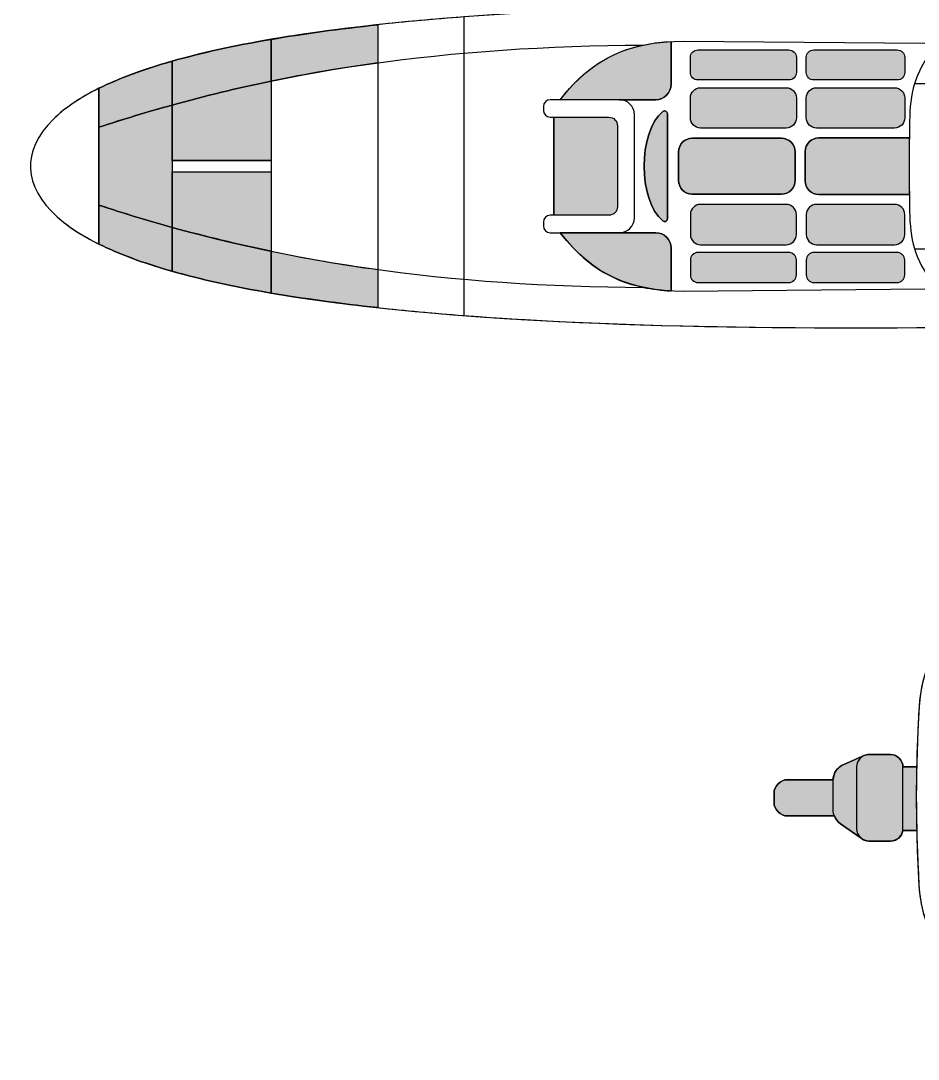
# Model space of a CAD drawing. Extents: x 34 to 386, y 42 to 323.
# Drawn here: x 34.4 to 71.75, y 111.02 to 154.22 of the extents above; entities that cross this region are included whole.
import ezdxf

# ---------------------------------------------------------------- set-up
doc = ezdxf.new("R2010")
doc.units = 0
doc.header["$MEASUREMENT"] = 0
doc.layers.add('4-VIEW', color=7, linetype='CONTINUOUS')
doc.layers.add('SOLIDS', color=7, linetype='CONTINUOUS')

msp = doc.modelspace()

# ---------------------------------------------------------------- hatches: boundary and pattern name
at = {"layer": 'SOLIDS'}
h = msp.add_hatch(color=7, dxfattribs=at)
edge = h.paths.add_edge_path()
edge.add_spline(control_points=[(49.263, 154.057), (47.646, 153.882), (46.164, 153.679), (44.817, 153.448), (44.817, 153.448), (44.817, 151.709), (44.817, 151.709), (46.293, 152.014), (47.772, 152.267), (49.263, 152.473), (49.263, 152.473), (49.263, 154.057), (49.263, 154.057)], knot_values=[0, 0, 0, 0, 1, 1, 1, 2, 2, 2, 3, 3, 3, 4, 4, 4, 4], degree=3, periodic=1)
h = msp.add_hatch(color=7, dxfattribs=at)
edge = h.paths.add_edge_path()
edge.add_spline(control_points=[(44.817, 153.448), (43.265, 153.183), (41.893, 152.881), (40.7, 152.542), (40.7, 152.542), (40.7, 150.715), (40.7, 150.715), (42.074, 151.095), (43.444, 151.425), (44.817, 151.709), (44.817, 151.709), (44.817, 153.448), (44.817, 153.448)], knot_values=[0, 0, 0, 0, 1, 1, 1, 2, 2, 2, 3, 3, 3, 4, 4, 4, 4], degree=3, periodic=1)
h = msp.add_hatch(color=7, dxfattribs=at)
edge = h.paths.add_edge_path()
edge.add_spline(control_points=[(60.317, 153.213), (58.95, 152.927), (57.852, 152.241), (56.854, 150.938), (56.854, 150.938), (59.321, 150.938), (59.321, 150.938), (59.321, 150.938), (60.826, 150.938), (60.826, 150.938), (61.179, 150.938), (61.466, 151.225), (61.466, 151.578), (61.466, 151.578), (61.467, 153.361), (61.467, 153.361), (61.063, 153.337), (60.682, 153.289), (60.32, 153.213), (60.319, 153.213), (60.318, 153.213), (60.317, 153.213)], knot_values=[0, 0, 0, 0, 1, 1, 1, 2, 2, 2, 3, 3, 3, 4, 4, 4, 5, 5, 5, 6, 6, 6, 7, 7, 7, 7], degree=3, periodic=1)
h = msp.add_hatch(color=7, dxfattribs=at)
edge = h.paths.add_edge_path()
edge.add_spline(control_points=[(66.362, 153.012), (66.362, 153.012), (62.586, 153.012), (62.586, 153.012), (62.411, 153.012), (62.268, 152.869), (62.268, 152.694), (62.268, 152.694), (62.268, 152.077), (62.268, 152.077), (62.268, 151.902), (62.411, 151.759), (62.586, 151.759), (62.586, 151.759), (66.362, 151.759), (66.362, 151.759), (66.537, 151.759), (66.68, 151.902), (66.68, 152.077), (66.68, 152.077), (66.68, 152.694), (66.68, 152.694), (66.68, 152.869), (66.537, 153.012), (66.362, 153.012)], knot_values=[0, 0, 0, 0, 1, 1, 1, 2, 2, 2, 3, 3, 3, 4, 4, 4, 5, 5, 5, 6, 6, 6, 7, 7, 7, 8, 8, 8, 8], degree=3, periodic=1)
h = msp.add_hatch(color=7, dxfattribs=at)
edge = h.paths.add_edge_path()
edge.add_spline(control_points=[(70.874, 153.012), (70.874, 153.012), (67.411, 153.012), (67.411, 153.012), (67.236, 153.012), (67.094, 152.869), (67.094, 152.694), (67.094, 152.694), (67.094, 152.077), (67.094, 152.077), (67.094, 151.902), (67.236, 151.759), (67.411, 151.759), (67.411, 151.759), (70.874, 151.759), (70.874, 151.759), (71.049, 151.759), (71.192, 151.902), (71.192, 152.077), (71.192, 152.077), (71.192, 152.694), (71.192, 152.694), (71.192, 152.869), (71.049, 153.012), (70.874, 153.012)], knot_values=[0, 0, 0, 0, 1, 1, 1, 2, 2, 2, 3, 3, 3, 4, 4, 4, 5, 5, 5, 6, 6, 6, 7, 7, 7, 8, 8, 8, 8], degree=3, periodic=1)
h = msp.add_hatch(color=7, dxfattribs=at)
edge = h.paths.add_edge_path()
edge.add_spline(control_points=[(40.7, 152.542), (39.504, 152.202), (38.488, 151.826), (37.654, 151.413), (37.654, 151.413), (37.654, 149.792), (37.654, 149.792), (38.673, 150.128), (39.687, 150.435), (40.7, 150.715), (40.7, 150.715), (40.7, 152.542), (40.7, 152.542)], knot_values=[0, 0, 0, 0, 1, 1, 1, 2, 2, 2, 3, 3, 3, 4, 4, 4, 4], degree=3, periodic=1)
h = msp.add_hatch(color=7, dxfattribs=at)
edge = h.paths.add_edge_path()
edge.add_spline(control_points=[(44.817, 151.709), (43.444, 151.425), (42.074, 151.095), (40.7, 150.715), (40.7, 150.715), (40.7, 148.406), (40.7, 148.406), (40.7, 148.406), (44.817, 148.406), (44.817, 148.406), (44.817, 148.406), (44.817, 151.709), (44.817, 151.709)], knot_values=[0, 0, 0, 0, 1, 1, 1, 2, 2, 2, 3, 3, 3, 4, 4, 4, 4], degree=3, periodic=1)
h = msp.add_hatch(color=7, dxfattribs=at)
edge = h.paths.add_edge_path()
edge.add_spline(control_points=[(66.253, 151.439), (66.253, 151.439), (62.694, 151.439), (62.694, 151.439), (62.46, 151.439), (62.268, 151.248), (62.268, 151.013), (62.268, 151.013), (62.268, 150.186), (62.268, 150.186), (62.268, 149.951), (62.46, 149.76), (62.694, 149.76), (62.694, 149.76), (66.253, 149.76), (66.253, 149.76), (66.488, 149.76), (66.68, 149.951), (66.68, 150.186), (66.68, 150.186), (66.68, 151.013), (66.68, 151.013), (66.68, 151.248), (66.488, 151.439), (66.253, 151.439)], knot_values=[0, 0, 0, 0, 1, 1, 1, 2, 2, 2, 3, 3, 3, 4, 4, 4, 5, 5, 5, 6, 6, 6, 7, 7, 7, 8, 8, 8, 8], degree=3, periodic=1)
h = msp.add_hatch(color=7, dxfattribs=at)
edge = h.paths.add_edge_path()
edge.add_spline(control_points=[(70.766, 151.439), (70.766, 151.439), (67.52, 151.439), (67.52, 151.439), (67.285, 151.439), (67.094, 151.248), (67.094, 151.013), (67.094, 151.013), (67.094, 150.186), (67.094, 150.186), (67.094, 149.951), (67.285, 149.76), (67.52, 149.76), (67.52, 149.76), (70.766, 149.76), (70.766, 149.76), (71, 149.76), (71.192, 149.951), (71.192, 150.186), (71.192, 150.186), (71.192, 151.013), (71.192, 151.013), (71.192, 151.248), (71, 151.439), (70.766, 151.439)], knot_values=[0, 0, 0, 0, 1, 1, 1, 2, 2, 2, 3, 3, 3, 4, 4, 4, 5, 5, 5, 6, 6, 6, 7, 7, 7, 8, 8, 8, 8], degree=3, periodic=1)
h = msp.add_hatch(color=7, dxfattribs=at)
edge = h.paths.add_edge_path()
edge.add_spline(control_points=[(40.7, 150.715), (39.687, 150.435), (38.673, 150.128), (37.654, 149.792), (37.654, 149.792), (37.654, 146.551), (37.654, 146.551), (38.673, 146.215), (39.687, 145.908), (40.7, 145.628), (40.7, 145.628), (40.7, 147.937), (40.7, 147.937), (40.7, 147.937), (40.7, 148.406), (40.7, 148.406), (40.7, 148.406), (40.7, 150.715), (40.7, 150.715)], knot_values=[0, 0, 0, 0, 1, 1, 1, 2, 2, 2, 3, 3, 3, 4, 4, 4, 5, 5, 5, 6, 6, 6, 6], degree=3, periodic=1)
h = msp.add_hatch(color=7, dxfattribs=at)
edge = h.paths.add_edge_path()
edge.add_spline(control_points=[(61.12, 150.45), (60.085, 149.576), (60.085, 146.768), (61.12, 145.893), (61.198, 145.827), (61.316, 145.882), (61.316, 145.983), (61.316, 145.983), (61.316, 150.36), (61.316, 150.36), (61.316, 150.461), (61.198, 150.516), (61.12, 150.45)], knot_values=[0, 0, 0, 0, 1, 1, 1, 2, 2, 2, 3, 3, 3, 4, 4, 4, 4], degree=3, periodic=1)
h = msp.add_hatch(color=7, dxfattribs=at)
edge = h.paths.add_edge_path()
edge.add_spline(control_points=[(58.879, 150.211), (58.879, 150.211), (56.591, 150.211), (56.591, 150.211), (56.591, 150.211), (56.591, 146.132), (56.591, 146.132), (56.591, 146.132), (58.879, 146.132), (58.879, 146.132), (59.075, 146.132), (59.235, 146.292), (59.235, 146.488), (59.235, 146.488), (59.235, 149.856), (59.235, 149.856), (59.235, 150.051), (59.075, 150.211), (58.879, 150.211)], knot_values=[0, 0, 0, 0, 1, 1, 1, 2, 2, 2, 3, 3, 3, 4, 4, 4, 5, 5, 5, 6, 6, 6, 6], degree=3, periodic=1)
h = msp.add_hatch(color=7, dxfattribs=at)
edge = h.paths.add_edge_path()
edge.add_spline(control_points=[(66.061, 149.334), (66.061, 149.334), (62.348, 149.334), (62.348, 149.334), (62.035, 149.334), (61.779, 149.078), (61.779, 148.765), (61.779, 148.765), (61.779, 147.578), (61.779, 147.578), (61.779, 147.265), (62.035, 147.01), (62.348, 147.01), (62.348, 147.01), (66.061, 147.01), (66.061, 147.01), (66.374, 147.01), (66.63, 147.265), (66.63, 147.578), (66.63, 147.578), (66.63, 148.765), (66.63, 148.765), (66.63, 149.078), (66.374, 149.334), (66.061, 149.334)], knot_values=[0, 0, 0, 0, 1, 1, 1, 2, 2, 2, 3, 3, 3, 4, 4, 4, 5, 5, 5, 6, 6, 6, 7, 7, 7, 8, 8, 8, 8], degree=3, periodic=1)
h = msp.add_hatch(color=7, dxfattribs=at)
edge = h.paths.add_edge_path()
edge.add_spline(control_points=[(71.382, 149.346), (71.382, 149.346), (67.612, 149.346), (67.612, 149.346), (67.299, 149.346), (67.043, 149.091), (67.043, 148.777), (67.043, 148.777), (67.043, 147.566), (67.043, 147.566), (67.043, 147.252), (67.299, 146.997), (67.612, 146.997), (67.612, 146.997), (71.383, 146.997), (71.383, 146.997), (71.377, 147.777), (71.377, 148.566), (71.382, 149.346)], knot_values=[0, 0, 0, 0, 1, 1, 1, 2, 2, 2, 3, 3, 3, 4, 4, 4, 5, 5, 5, 6, 6, 6, 6], degree=3, periodic=1)
h = msp.add_hatch(color=7, dxfattribs=at)
edge = h.paths.add_edge_path()
edge.add_spline(control_points=[(44.817, 147.937), (44.817, 147.937), (40.7, 147.937), (40.7, 147.937), (40.7, 147.937), (40.7, 145.628), (40.7, 145.628), (42.074, 145.248), (43.444, 144.919), (44.817, 144.634), (44.817, 144.634), (44.817, 147.937), (44.817, 147.937)], knot_values=[0, 0, 0, 0, 1, 1, 1, 2, 2, 2, 3, 3, 3, 4, 4, 4, 4], degree=3, periodic=1)
h = msp.add_hatch(color=7, dxfattribs=at)
edge = h.paths.add_edge_path()
edge.add_spline(control_points=[(40.7, 145.628), (39.687, 145.908), (38.673, 146.215), (37.654, 146.551), (37.654, 146.551), (37.654, 144.931), (37.654, 144.931), (38.488, 144.518), (39.504, 144.141), (40.7, 143.801), (40.7, 143.801), (40.7, 145.628), (40.7, 145.628)], knot_values=[0, 0, 0, 0, 1, 1, 1, 2, 2, 2, 3, 3, 3, 4, 4, 4, 4], degree=3, periodic=1)
h = msp.add_hatch(color=7, dxfattribs=at)
edge = h.paths.add_edge_path()
edge.add_spline(control_points=[(66.253, 144.904), (66.253, 144.904), (62.694, 144.904), (62.694, 144.904), (62.46, 144.904), (62.268, 145.095), (62.268, 145.33), (62.268, 145.33), (62.268, 146.157), (62.268, 146.157), (62.268, 146.392), (62.46, 146.583), (62.694, 146.583), (62.694, 146.583), (66.253, 146.583), (66.253, 146.583), (66.488, 146.583), (66.68, 146.392), (66.68, 146.157), (66.68, 146.157), (66.68, 145.33), (66.68, 145.33), (66.68, 145.095), (66.488, 144.904), (66.253, 144.904)], knot_values=[0, 0, 0, 0, 1, 1, 1, 2, 2, 2, 3, 3, 3, 4, 4, 4, 5, 5, 5, 6, 6, 6, 7, 7, 7, 8, 8, 8, 8], degree=3, periodic=1)
h = msp.add_hatch(color=7, dxfattribs=at)
edge = h.paths.add_edge_path()
edge.add_spline(control_points=[(70.766, 144.904), (70.766, 144.904), (67.52, 144.904), (67.52, 144.904), (67.285, 144.904), (67.094, 145.095), (67.094, 145.33), (67.094, 145.33), (67.094, 146.157), (67.094, 146.157), (67.094, 146.392), (67.285, 146.583), (67.52, 146.583), (67.52, 146.583), (70.766, 146.583), (70.766, 146.583), (71, 146.583), (71.192, 146.392), (71.192, 146.157), (71.192, 146.157), (71.192, 145.33), (71.192, 145.33), (71.192, 145.095), (71, 144.904), (70.766, 144.904)], knot_values=[0, 0, 0, 0, 1, 1, 1, 2, 2, 2, 3, 3, 3, 4, 4, 4, 5, 5, 5, 6, 6, 6, 7, 7, 7, 8, 8, 8, 8], degree=3, periodic=1)
h = msp.add_hatch(color=7, dxfattribs=at)
edge = h.paths.add_edge_path()
edge.add_spline(control_points=[(44.817, 144.634), (43.444, 144.919), (42.074, 145.248), (40.7, 145.628), (40.7, 145.628), (40.7, 143.801), (40.7, 143.801), (41.893, 143.462), (43.265, 143.16), (44.817, 142.895), (44.817, 142.895), (44.817, 144.634), (44.817, 144.634)], knot_values=[0, 0, 0, 0, 1, 1, 1, 2, 2, 2, 3, 3, 3, 4, 4, 4, 4], degree=3, periodic=1)
h = msp.add_hatch(color=7, dxfattribs=at)
edge = h.paths.add_edge_path()
edge.add_spline(control_points=[(60.317, 143.13), (58.95, 143.416), (57.852, 144.102), (56.854, 145.405), (56.854, 145.405), (59.321, 145.405), (59.321, 145.405), (59.321, 145.405), (60.826, 145.405), (60.826, 145.405), (61.179, 145.405), (61.466, 145.118), (61.466, 144.765), (61.466, 144.765), (61.467, 142.982), (61.467, 142.982), (61.063, 143.006), (60.682, 143.054), (60.32, 143.13), (60.319, 143.13), (60.318, 143.13), (60.317, 143.13)], knot_values=[0, 0, 0, 0, 1, 1, 1, 2, 2, 2, 3, 3, 3, 4, 4, 4, 5, 5, 5, 6, 6, 6, 7, 7, 7, 7], degree=3, periodic=1)
h = msp.add_hatch(color=7, dxfattribs=at)
edge = h.paths.add_edge_path()
edge.add_spline(control_points=[(49.263, 143.871), (47.772, 144.076), (46.293, 144.329), (44.817, 144.634), (44.817, 144.634), (44.817, 142.895), (44.817, 142.895), (46.164, 142.664), (47.646, 142.461), (49.263, 142.286), (49.263, 142.286), (49.263, 143.871), (49.263, 143.871)], knot_values=[0, 0, 0, 0, 1, 1, 1, 2, 2, 2, 3, 3, 3, 4, 4, 4, 4], degree=3, periodic=1)
h = msp.add_hatch(color=7, dxfattribs=at)
edge = h.paths.add_edge_path()
edge.add_spline(control_points=[(66.362, 143.331), (66.362, 143.331), (62.586, 143.331), (62.586, 143.331), (62.411, 143.331), (62.268, 143.474), (62.268, 143.649), (62.268, 143.649), (62.268, 144.266), (62.268, 144.266), (62.268, 144.441), (62.411, 144.584), (62.586, 144.584), (62.586, 144.584), (66.362, 144.584), (66.362, 144.584), (66.537, 144.584), (66.68, 144.441), (66.68, 144.266), (66.68, 144.266), (66.68, 143.649), (66.68, 143.649), (66.68, 143.474), (66.537, 143.331), (66.362, 143.331)], knot_values=[0, 0, 0, 0, 1, 1, 1, 2, 2, 2, 3, 3, 3, 4, 4, 4, 5, 5, 5, 6, 6, 6, 7, 7, 7, 8, 8, 8, 8], degree=3, periodic=1)
h = msp.add_hatch(color=7, dxfattribs=at)
edge = h.paths.add_edge_path()
edge.add_spline(control_points=[(70.874, 143.331), (70.874, 143.331), (67.411, 143.331), (67.411, 143.331), (67.236, 143.331), (67.094, 143.474), (67.094, 143.649), (67.094, 143.649), (67.094, 144.266), (67.094, 144.266), (67.094, 144.441), (67.236, 144.584), (67.411, 144.584), (67.411, 144.584), (70.874, 144.584), (70.874, 144.584), (71.049, 144.584), (71.192, 144.441), (71.192, 144.266), (71.192, 144.266), (71.192, 143.649), (71.192, 143.649), (71.192, 143.474), (71.049, 143.331), (70.874, 143.331)], knot_values=[0, 0, 0, 0, 1, 1, 1, 2, 2, 2, 3, 3, 3, 4, 4, 4, 5, 5, 5, 6, 6, 6, 7, 7, 7, 8, 8, 8, 8], degree=3, periodic=1)
h = msp.add_hatch(color=7, dxfattribs=at)
edge = h.paths.add_edge_path()
edge.add_spline(control_points=[(68.21, 122.648), (68.21, 122.648), (66.321, 122.648), (66.321, 122.648), (66.008, 122.648), (65.752, 122.393), (65.752, 122.08), (65.752, 122.08), (65.752, 121.706), (65.752, 121.706), (65.752, 121.392), (66.008, 121.137), (66.321, 121.137), (66.321, 121.137), (68.261, 121.137), (68.261, 121.137), (68.312, 121.01), (68.399, 120.9), (68.519, 120.815), (68.519, 120.815), (69.372, 120.214), (69.372, 120.214), (69.372, 120.214), (69.375, 120.21), (69.375, 120.21), (69.464, 120.138), (69.577, 120.094), (69.7, 120.094), (69.7, 120.094), (70.603, 120.094), (70.603, 120.094), (70.86, 120.094), (71.074, 120.285), (71.111, 120.532), (71.111, 120.532), (71.689, 120.532), (71.689, 120.532), (71.668, 121.418), (71.667, 122.291), (71.685, 123.177), (71.685, 123.177), (71.116, 123.177), (71.116, 123.177), (71.116, 123.46), (70.885, 123.691), (70.603, 123.691), (70.603, 123.691), (69.7, 123.691), (69.7, 123.691), (69.628, 123.691), (69.56, 123.676), (69.497, 123.649), (69.497, 123.649), (68.651, 123.282), (68.651, 123.282), (68.389, 123.168), (68.224, 122.93), (68.21, 122.648)], knot_values=[0, 0, 0, 0, 1, 1, 1, 2, 2, 2, 3, 3, 3, 4, 4, 4, 5, 5, 5, 6, 6, 6, 7, 7, 7, 8, 8, 8, 9, 9, 9, 10, 10, 10, 11, 11, 11, 12, 12, 12, 13, 13, 13, 14, 14, 14, 15, 15, 15, 16, 16, 16, 17, 17, 17, 18, 18, 18, 19, 19, 19, 19], degree=3, periodic=1)

# ---------------------------------------------------------------- linework, layer by layer
at = {"layer": '4-VIEW', "color": 7}
for points in [[(52.835, 154.383), (52.835, 141.96)], [(49.263, 154.057), (49.263, 142.286)], [(44.817, 153.448), (44.817, 142.895)], [(40.7, 152.542), (40.7, 143.801)], [(37.654, 151.413), (37.654, 144.931)], [(71.603, 151.61), (86.127, 151.61)], [(56.591, 150.211), (56.591, 146.132)], [(40.7, 148.406), (44.817, 148.406)], [(40.7, 147.937), (44.817, 147.937)], [(71.603, 144.733), (86.127, 144.733)], [(71.116, 123.177), (71.685, 123.177)], [(71.111, 120.532), (71.689, 120.532)]]:
    msp.add_lwpolyline(points, dxfattribs=at)
for points, knots in [([(156.398, 153.451), (144.637, 154.669), (131.48, 154.921), (118.006, 154.954), (117.651, 154.955), (117.348, 154.932), (116.996, 154.88), (103.224, 152.822), (88.054, 151.954), (80.128, 154.467), (79.49, 154.669), (78.921, 154.764), (78.252, 154.781), (53.668, 155.353), (39.484, 153.807), (35.76, 150.13), (34.4, 148.788), (34.511, 147.341), (35.909, 146.072), (39.85, 142.497), (53.983, 140.998), (78.252, 141.563), (78.921, 141.579), (79.49, 141.674), (80.128, 141.877), (88.054, 144.389), (103.224, 143.522), (116.996, 141.464), (117.348, 141.41), (117.651, 141.388), (118.006, 141.389), (131.48, 141.422), (144.637, 141.674), (156.398, 142.892)], [0, 0, 0, 0, 1, 1, 1, 2, 2, 2, 3, 3, 3, 4, 4, 4, 5, 5, 5, 6, 6, 6, 7, 7, 7, 8, 8, 8, 9, 9, 9, 10, 10, 10, 11, 11, 11, 11]), ([(56.854, 150.938), (58.226, 152.731), (59.788, 153.354), (61.98, 153.378), (61.98, 153.378), (72.026, 153.286), (72.026, 153.286), (72.235, 153.284), (72.357, 153.051), (72.239, 152.879), (71.518, 151.825), (71.398, 151.047), (71.386, 149.801), (71.376, 148.719), (71.376, 147.613), (71.387, 146.53), (71.399, 145.291), (71.521, 144.515), (72.239, 143.465), (72.357, 143.292), (72.235, 143.059), (72.026, 143.057), (72.026, 143.057), (61.98, 142.965), (61.98, 142.965), (59.788, 142.989), (58.226, 143.613), (56.854, 145.405)], [0, 0, 0, 0, 1, 1, 1, 2, 2, 2, 3, 3, 3, 4, 4, 4, 5, 5, 5, 6, 6, 6, 7, 7, 7, 8, 8, 8, 9, 9, 9, 9]), ([(59.321, 150.938), (59.321, 150.938), (60.826, 150.938), (60.826, 150.938), (61.179, 150.938), (61.466, 151.225), (61.466, 151.578), (61.466, 151.578), (61.466, 153.357), (61.466, 153.357)], [0, 0, 0, 0, 1, 1, 1, 2, 2, 2, 3, 3, 3, 3]), ([(62.586, 151.759), (62.586, 151.759), (66.362, 151.759), (66.362, 151.759), (66.537, 151.759), (66.68, 151.902), (66.68, 152.077), (66.68, 152.077), (66.68, 152.694), (66.68, 152.694), (66.68, 152.869), (66.537, 153.012), (66.362, 153.012), (66.362, 153.012), (62.586, 153.012), (62.586, 153.012), (62.411, 153.012), (62.268, 152.869), (62.268, 152.694), (62.268, 152.694), (62.268, 152.077), (62.268, 152.077), (62.268, 151.902), (62.411, 151.759), (62.586, 151.759), (62.586, 151.759), (62.586, 151.759), (62.586, 151.759)], [0, 0, 0, 0, 1, 1, 1, 2, 2, 2, 3, 3, 3, 4, 4, 4, 5, 5, 5, 6, 6, 6, 7, 7, 7, 8, 8, 8, 9, 9, 9, 9]), ([(67.411, 151.759), (67.411, 151.759), (70.874, 151.759), (70.874, 151.759), (71.049, 151.759), (71.192, 151.902), (71.192, 152.077), (71.192, 152.077), (71.192, 152.694), (71.192, 152.694), (71.192, 152.869), (71.049, 153.012), (70.874, 153.012), (70.874, 153.012), (67.411, 153.012), (67.411, 153.012), (67.236, 153.012), (67.094, 152.869), (67.094, 152.694), (67.094, 152.694), (67.094, 152.077), (67.094, 152.077), (67.094, 151.902), (67.236, 151.759), (67.411, 151.759), (67.411, 151.759), (67.411, 151.759), (67.411, 151.759)], [0, 0, 0, 0, 1, 1, 1, 2, 2, 2, 3, 3, 3, 4, 4, 4, 5, 5, 5, 6, 6, 6, 7, 7, 7, 8, 8, 8, 9, 9, 9, 9]), ([(62.694, 149.76), (62.694, 149.76), (66.253, 149.76), (66.253, 149.76), (66.488, 149.76), (66.68, 149.951), (66.68, 150.186), (66.68, 150.186), (66.68, 151.013), (66.68, 151.013), (66.68, 151.248), (66.488, 151.439), (66.253, 151.439), (66.253, 151.439), (62.694, 151.439), (62.694, 151.439), (62.46, 151.439), (62.268, 151.248), (62.268, 151.013), (62.268, 151.013), (62.268, 150.186), (62.268, 150.186), (62.268, 149.951), (62.46, 149.76), (62.694, 149.76), (62.694, 149.76), (62.694, 149.76), (62.694, 149.76)], [0, 0, 0, 0, 1, 1, 1, 2, 2, 2, 3, 3, 3, 4, 4, 4, 5, 5, 5, 6, 6, 6, 7, 7, 7, 8, 8, 8, 9, 9, 9, 9]), ([(67.52, 149.76), (67.52, 149.76), (70.766, 149.76), (70.766, 149.76), (71, 149.76), (71.192, 149.951), (71.192, 150.186), (71.192, 150.186), (71.192, 151.013), (71.192, 151.013), (71.192, 151.248), (71, 151.439), (70.766, 151.439), (70.766, 151.439), (67.52, 151.439), (67.52, 151.439), (67.285, 151.439), (67.094, 151.248), (67.094, 151.013), (67.094, 151.013), (67.094, 150.186), (67.094, 150.186), (67.094, 149.951), (67.285, 149.76), (67.52, 149.76), (67.52, 149.76), (67.52, 149.76), (67.52, 149.76)], [0, 0, 0, 0, 1, 1, 1, 2, 2, 2, 3, 3, 3, 4, 4, 4, 5, 5, 5, 6, 6, 6, 7, 7, 7, 8, 8, 8, 9, 9, 9, 9]), ([(59.235, 149.856), (59.235, 150.051), (59.075, 150.211), (58.879, 150.211), (58.879, 150.211), (56.436, 150.211), (56.436, 150.211), (56.28, 150.211), (56.152, 150.339), (56.152, 150.496), (56.152, 150.496), (56.152, 150.654), (56.152, 150.654), (56.152, 150.81), (56.28, 150.938), (56.436, 150.938), (56.436, 150.938), (59.321, 150.938), (59.321, 150.938), (59.66, 150.938), (59.937, 150.661), (59.937, 150.322), (59.937, 150.322), (59.937, 146.021), (59.937, 146.021), (59.937, 145.682), (59.66, 145.405), (59.321, 145.405), (59.321, 145.405), (56.436, 145.405), (56.436, 145.405), (56.28, 145.405), (56.152, 145.533), (56.152, 145.69), (56.152, 145.69), (56.152, 145.848), (56.152, 145.848), (56.152, 146.005), (56.28, 146.132), (56.436, 146.132), (56.436, 146.132), (58.879, 146.132), (58.879, 146.132), (59.075, 146.132), (59.235, 146.292), (59.235, 146.488), (59.235, 146.488), (59.235, 149.856), (59.235, 149.856), (59.235, 149.856), (59.235, 149.856), (59.235, 149.856)], [0, 0, 0, 0, 1, 1, 1, 2, 2, 2, 3, 3, 3, 4, 4, 4, 5, 5, 5, 6, 6, 6, 7, 7, 7, 8, 8, 8, 9, 9, 9, 10, 10, 10, 11, 11, 11, 12, 12, 12, 13, 13, 13, 14, 14, 14, 15, 15, 15, 16, 16, 16, 17, 17, 17, 17]), ([(61.12, 150.45), (61.198, 150.516), (61.316, 150.461), (61.316, 150.36), (61.316, 150.36), (61.316, 145.983), (61.316, 145.983), (61.316, 145.882), (61.198, 145.827), (61.12, 145.893), (60.085, 146.768), (60.085, 149.576), (61.12, 150.45), (61.12, 150.45), (61.12, 150.45), (61.12, 150.45)], [0, 0, 0, 0, 1, 1, 1, 2, 2, 2, 3, 3, 3, 4, 4, 4, 5, 5, 5, 5]), ([(61.779, 148.765), (61.779, 149.078), (62.035, 149.334), (62.348, 149.334), (62.348, 149.334), (66.061, 149.334), (66.061, 149.334), (66.374, 149.334), (66.63, 149.078), (66.63, 148.765), (66.63, 148.765), (66.63, 147.578), (66.63, 147.578), (66.63, 147.265), (66.374, 147.01), (66.061, 147.01), (66.061, 147.01), (62.348, 147.01), (62.348, 147.01), (62.035, 147.01), (61.779, 147.265), (61.779, 147.578), (61.779, 147.578), (61.779, 148.765), (61.779, 148.765), (61.779, 148.765), (61.779, 148.765), (61.779, 148.765)], [0, 0, 0, 0, 1, 1, 1, 2, 2, 2, 3, 3, 3, 4, 4, 4, 5, 5, 5, 6, 6, 6, 7, 7, 7, 8, 8, 8, 9, 9, 9, 9]), ([(71.386, 149.346), (71.386, 149.346), (67.612, 149.346), (67.612, 149.346), (67.299, 149.346), (67.043, 149.091), (67.043, 148.777), (67.043, 148.777), (67.043, 147.566), (67.043, 147.566), (67.043, 147.252), (67.299, 146.997), (67.612, 146.997), (67.612, 146.997), (71.386, 146.997), (71.386, 146.997)], [0, 0, 0, 0, 1, 1, 1, 2, 2, 2, 3, 3, 3, 4, 4, 4, 5, 5, 5, 5]), ([(62.694, 146.584), (62.694, 146.584), (66.253, 146.584), (66.253, 146.584), (66.488, 146.584), (66.68, 146.392), (66.68, 146.157), (66.68, 146.157), (66.68, 145.33), (66.68, 145.33), (66.68, 145.096), (66.488, 144.904), (66.253, 144.904), (66.253, 144.904), (62.694, 144.904), (62.694, 144.904), (62.46, 144.904), (62.268, 145.096), (62.268, 145.33), (62.268, 145.33), (62.268, 146.157), (62.268, 146.157), (62.268, 146.392), (62.46, 146.584), (62.694, 146.584), (62.694, 146.584), (62.694, 146.584), (62.694, 146.584)], [0, 0, 0, 0, 1, 1, 1, 2, 2, 2, 3, 3, 3, 4, 4, 4, 5, 5, 5, 6, 6, 6, 7, 7, 7, 8, 8, 8, 9, 9, 9, 9]), ([(67.52, 146.584), (67.52, 146.584), (70.766, 146.584), (70.766, 146.584), (71, 146.584), (71.192, 146.392), (71.192, 146.157), (71.192, 146.157), (71.192, 145.33), (71.192, 145.33), (71.192, 145.096), (71, 144.904), (70.766, 144.904), (70.766, 144.904), (67.52, 144.904), (67.52, 144.904), (67.285, 144.904), (67.094, 145.096), (67.094, 145.33), (67.094, 145.33), (67.094, 146.157), (67.094, 146.157), (67.094, 146.392), (67.285, 146.584), (67.52, 146.584), (67.52, 146.584), (67.52, 146.584), (67.52, 146.584)], [0, 0, 0, 0, 1, 1, 1, 2, 2, 2, 3, 3, 3, 4, 4, 4, 5, 5, 5, 6, 6, 6, 7, 7, 7, 8, 8, 8, 9, 9, 9, 9]), ([(59.321, 145.405), (59.321, 145.405), (60.826, 145.405), (60.826, 145.405), (61.179, 145.405), (61.466, 145.118), (61.466, 144.766), (61.466, 144.766), (61.466, 142.986), (61.466, 142.986)], [0, 0, 0, 0, 1, 1, 1, 2, 2, 2, 3, 3, 3, 3]), ([(62.586, 144.584), (62.586, 144.584), (66.362, 144.584), (66.362, 144.584), (66.537, 144.584), (66.68, 144.441), (66.68, 144.266), (66.68, 144.266), (66.68, 143.649), (66.68, 143.649), (66.68, 143.474), (66.537, 143.331), (66.362, 143.331), (66.362, 143.331), (62.586, 143.331), (62.586, 143.331), (62.411, 143.331), (62.268, 143.474), (62.268, 143.649), (62.268, 143.649), (62.268, 144.266), (62.268, 144.266), (62.268, 144.441), (62.411, 144.584), (62.586, 144.584), (62.586, 144.584), (62.586, 144.584), (62.586, 144.584)], [0, 0, 0, 0, 1, 1, 1, 2, 2, 2, 3, 3, 3, 4, 4, 4, 5, 5, 5, 6, 6, 6, 7, 7, 7, 8, 8, 8, 9, 9, 9, 9]), ([(67.411, 144.584), (67.411, 144.584), (70.874, 144.584), (70.874, 144.584), (71.049, 144.584), (71.192, 144.441), (71.192, 144.266), (71.192, 144.266), (71.192, 143.649), (71.192, 143.649), (71.192, 143.474), (71.049, 143.331), (70.874, 143.331), (70.874, 143.331), (67.411, 143.331), (67.411, 143.331), (67.236, 143.331), (67.094, 143.474), (67.094, 143.649), (67.094, 143.649), (67.094, 144.266), (67.094, 144.266), (67.094, 144.441), (67.236, 144.584), (67.411, 144.584), (67.411, 144.584), (67.411, 144.584), (67.411, 144.584)], [0, 0, 0, 0, 1, 1, 1, 2, 2, 2, 3, 3, 3, 4, 4, 4, 5, 5, 5, 6, 6, 6, 7, 7, 7, 8, 8, 8, 9, 9, 9, 9]), ([(80.071, 129.993), (76.834, 129.993), (72.067, 130.327), (71.789, 125.686), (71.634, 123.104), (71.636, 120.808), (71.784, 118.243), (72.057, 113.529), (76.988, 114.203), (80.271, 114.203)], [0, 0, 0, 0, 1, 1, 1, 2, 2, 2, 3, 3, 3, 3]), ([(69.375, 120.21), (69.375, 120.21), (68.519, 120.815), (68.519, 120.815), (68.319, 120.957), (68.209, 121.168), (68.209, 121.415), (68.209, 121.415), (68.209, 122.608), (68.209, 122.608), (68.209, 122.907), (68.377, 123.162), (68.651, 123.282), (68.651, 123.282), (69.497, 123.649), (69.497, 123.649)], [0, 0, 0, 0, 1, 1, 1, 2, 2, 2, 3, 3, 3, 4, 4, 4, 5, 5, 5, 5]), ([(69.7, 123.691), (69.7, 123.691), (70.603, 123.691), (70.603, 123.691), (70.885, 123.691), (71.116, 123.46), (71.116, 123.177), (71.116, 123.177), (71.116, 120.608), (71.116, 120.608), (71.116, 120.325), (70.885, 120.094), (70.603, 120.094), (70.603, 120.094), (69.7, 120.094), (69.7, 120.094), (69.418, 120.094), (69.186, 120.325), (69.186, 120.608), (69.186, 120.608), (69.186, 123.177), (69.186, 123.177), (69.186, 123.46), (69.418, 123.691), (69.7, 123.691), (69.7, 123.691), (69.7, 123.691), (69.7, 123.691)], [0, 0, 0, 0, 1, 1, 1, 2, 2, 2, 3, 3, 3, 4, 4, 4, 5, 5, 5, 6, 6, 6, 7, 7, 7, 8, 8, 8, 9, 9, 9, 9]), ([(68.229, 121.137), (68.229, 121.137), (66.321, 121.137), (66.321, 121.137), (66.008, 121.137), (65.752, 121.392), (65.752, 121.706), (65.752, 121.706), (65.752, 122.08), (65.752, 122.08), (65.752, 122.393), (66.008, 122.648), (66.321, 122.648), (66.321, 122.648), (68.224, 122.648), (68.224, 122.648)], [0, 0, 0, 0, 1, 1, 1, 2, 2, 2, 3, 3, 3, 4, 4, 4, 5, 5, 5, 5])]:
    msp.add_open_spline(points, degree=3, knots=knots, dxfattribs=at)
for points in [[(37.654, 149.792), (45.115, 152.252), (52.324, 153.161), (60.32, 153.213)], [(37.654, 146.551), (45.115, 144.091), (52.324, 143.183), (60.32, 143.13)]]:
    msp.add_open_spline(points, degree=3, dxfattribs=at)
at = {"layer": 'SOLIDS'}
for points, knots in [([(78.252, 141.563), (67.953, 141.323), (59.479, 141.455), (52.835, 141.96), (51.579, 142.055), (50.388, 142.164), (49.263, 142.286), (47.646, 142.461), (46.164, 142.664), (44.817, 142.895), (43.265, 143.16), (41.893, 143.462), (40.7, 143.801), (39.504, 144.141), (38.488, 144.518), (37.654, 144.931), (36.94, 145.285), (36.358, 145.665), (35.909, 146.072), (34.511, 147.341), (34.4, 148.788), (35.76, 150.13), (36.227, 150.591), (36.858, 151.018), (37.654, 151.413), (38.488, 151.826), (39.504, 152.202), (40.7, 152.542), (41.893, 152.881), (43.265, 153.183), (44.817, 153.448), (46.164, 153.679), (47.646, 153.882), (49.263, 154.057), (50.388, 154.179), (51.579, 154.288), (52.835, 154.383), (59.479, 154.888), (67.953, 155.02), (78.252, 154.781), (78.586, 154.772), (78.896, 154.744), (79.202, 154.693), (79.471, 154.845), (79.68, 154.978), (79.928, 155.047), (79.928, 155.047), (80.071, 166.35), (80.071, 166.35), (77.005, 166.35), (72.568, 166.051), (71.87, 169.961), (71.831, 170.18), (71.804, 170.412), (71.789, 170.658), (71.737, 171.519), (71.703, 172.348), (71.685, 173.166), (71.685, 173.166), (71.116, 173.166), (71.116, 173.166), (71.116, 172.884), (70.885, 172.652), (70.603, 172.652), (70.603, 172.652), (69.7, 172.652), (69.7, 172.652), (69.628, 172.652), (69.559, 172.667), (69.497, 172.695), (69.491, 172.697), (69.485, 172.7), (69.479, 172.703), (69.479, 172.703), (68.651, 173.062), (68.651, 173.062), (68.389, 173.175), (68.225, 173.413), (68.21, 173.695), (68.21, 173.695), (66.321, 173.695), (66.321, 173.695), (66.008, 173.695), (65.752, 173.95), (65.752, 174.263), (65.752, 174.263), (65.752, 174.638), (65.752, 174.638), (65.752, 174.951), (66.008, 175.207), (66.321, 175.207), (66.321, 175.207), (68.261, 175.207), (68.261, 175.207), (68.312, 175.334), (68.399, 175.444), (68.519, 175.528), (68.519, 175.528), (69.375, 176.133), (69.375, 176.133), (69.464, 176.206), (69.577, 176.249), (69.7, 176.249), (69.7, 176.249), (70.603, 176.249), (70.603, 176.249), (70.86, 176.249), (71.074, 176.058), (71.111, 175.811), (71.111, 175.811), (71.69, 175.811), (71.69, 175.811), (71.707, 176.56), (71.739, 177.318), (71.784, 178.101), (71.792, 178.231), (71.803, 178.357), (71.817, 178.479), (72.328, 182.777), (77.079, 182.14), (80.271, 182.14), (80.271, 182.14), (80.44, 195.425), (80.44, 195.425), (80.44, 195.425), (80.601, 208.084), (80.601, 208.084), (80.601, 208.084), (80.766, 221.082), (80.766, 221.082), (80.766, 221.082), (80.979, 237.825), (80.979, 237.825), (80.983, 238.175), (81.003, 238.508), (81.037, 238.822), (81.456, 242.682), (84.033, 243.813), (86.928, 243.053), (87.858, 242.808), (88.821, 242.369), (89.755, 241.761), (90.804, 241.081), (91.816, 240.19), (92.707, 239.128), (93.289, 238.434), (93.819, 237.667), (94.272, 236.838), (94.832, 235.815), (95.276, 234.698), (95.56, 233.507), (95.56, 233.507), (96.236, 230.671), (96.236, 230.671), (96.236, 230.671), (96.94, 227.713), (96.94, 227.713), (96.94, 227.713), (97.686, 224.58), (97.686, 224.58), (97.686, 224.58), (98.474, 221.271), (98.474, 221.271), (98.474, 221.271), (99.806, 215.673), (99.806, 215.673), (99.806, 215.673), (102.206, 205.591), (102.206, 205.591), (102.206, 205.591), (103.737, 199.162), (103.737, 199.162), (103.737, 199.162), (104.262, 196.959), (104.262, 196.959), (104.262, 196.959), (108.184, 180.483), (108.184, 180.483), (108.357, 180.444), (108.519, 180.373), (108.679, 180.269), (109.505, 179.732), (110.939, 179.251), (112.665, 178.77), (115.411, 178.004), (118.895, 177.237), (121.839, 176.241), (123.134, 175.803), (124.325, 175.321), (125.302, 174.774), (125.511, 174.657), (125.512, 174.356), (125.304, 174.237), (121.476, 172.07), (115.464, 171.132), (112.665, 169.545), (112.188, 169.275), (111.805, 168.986), (111.541, 168.669), (111.541, 168.669), (113.801, 158.774), (113.801, 158.774), (113.801, 158.774), (114.405, 156.131), (114.405, 156.131), (114.627, 156.069), (114.843, 155.972), (115.054, 155.84), (115.054, 155.84), (116.664, 154.831), (116.664, 154.831), (116.775, 154.847), (116.885, 154.864), (116.996, 154.88), (117.348, 154.932), (117.651, 154.955), (118.006, 154.954), (121.679, 154.945), (125.328, 154.92), (128.931, 154.863), (136.027, 154.752), (142.946, 154.518), (149.523, 154.047), (151.588, 153.9), (153.62, 153.729), (155.612, 153.531), (155.867, 153.506), (156.122, 153.48), (156.376, 153.453), (156.376, 153.453), (156.828, 155.153), (156.828, 155.153), (156.828, 155.153), (162.189, 175.325), (162.189, 175.325), (162.282, 175.673), (162.377, 176.005), (162.476, 176.322), (162.755, 177.217), (163.061, 177.988), (163.402, 178.631), (164.501, 180.699), (166.474, 181.391), (168.278, 180.903), (168.417, 180.865), (168.555, 180.821), (168.692, 180.769), (169.989, 180.279), (171.154, 179.165), (171.776, 177.503), (172.45, 175.7), (173.051, 173.839), (173.586, 171.925), (175.13, 166.399), (176.128, 160.438), (176.784, 154.202), (176.899, 153.117), (177.002, 152.023), (177.097, 150.921), (178.595, 150.447), (179.71, 149.976), (180.442, 149.508), (181.843, 148.613), (181.84, 147.726), (180.435, 146.831), (179.703, 146.364), (178.59, 145.896), (177.097, 145.422), (177.002, 144.321), (176.899, 143.227), (176.784, 142.141), (176.128, 135.906), (175.13, 129.944), (173.586, 124.419), (173.051, 122.505), (172.45, 120.643), (171.776, 118.84), (171.154, 117.178), (169.989, 116.064), (168.692, 115.574), (168.555, 115.523), (168.417, 115.478), (168.278, 115.44), (166.474, 114.952), (164.501, 115.644), (163.402, 117.712), (163.061, 118.356), (162.755, 119.127), (162.476, 120.022), (162.377, 120.338), (162.282, 120.67), (162.189, 121.018), (162.189, 121.018), (156.828, 141.19), (156.828, 141.19), (156.828, 141.19), (156.376, 142.89), (156.376, 142.89), (156.122, 142.864), (155.867, 142.838), (155.612, 142.812), (153.62, 142.615), (151.588, 142.443), (149.523, 142.296), (142.946, 141.825), (136.027, 141.592), (128.931, 141.48), (125.328, 141.423), (121.679, 141.398), (118.006, 141.389), (117.651, 141.388), (117.348, 141.41), (116.996, 141.464), (116.885, 141.48), (116.775, 141.497), (116.664, 141.512), (116.664, 141.512), (115.054, 140.503), (115.054, 140.503), (114.843, 140.371), (114.627, 140.274), (114.405, 140.212), (114.405, 140.212), (113.801, 137.569), (113.801, 137.569), (113.801, 137.569), (111.541, 127.674), (111.541, 127.674), (111.805, 127.357), (112.188, 127.068), (112.665, 126.798), (115.464, 125.211), (121.476, 124.274), (125.304, 122.106), (125.512, 121.988), (125.511, 121.686), (125.302, 121.569), (124.325, 121.022), (123.134, 120.54), (121.839, 120.102), (118.895, 119.106), (115.411, 118.34), (112.665, 117.574), (110.939, 117.092), (109.505, 116.611), (108.679, 116.074), (108.519, 115.97), (108.357, 115.9), (108.184, 115.861), (108.184, 115.861), (104.262, 99.385), (104.262, 99.385), (104.262, 99.385), (103.737, 97.181), (103.737, 97.181), (103.737, 97.181), (102.206, 90.752), (102.206, 90.752), (102.206, 90.752), (99.806, 80.671), (99.806, 80.671), (99.806, 80.671), (98.474, 75.072), (98.474, 75.072), (98.474, 75.072), (97.686, 71.763), (97.686, 71.763), (97.686, 71.763), (96.94, 68.63), (96.94, 68.63), (96.94, 68.63), (96.236, 65.672), (96.236, 65.672), (96.236, 65.672), (95.56, 62.836), (95.56, 62.836), (95.276, 61.645), (94.832, 60.528), (94.272, 59.505), (93.819, 58.676), (93.289, 57.91), (92.707, 57.215), (91.022, 55.206), (88.901, 53.809), (86.928, 53.29), (84.033, 52.53), (81.456, 53.661), (81.037, 57.521), (81.003, 57.836), (80.983, 58.168), (80.979, 58.519), (80.979, 58.519), (80.766, 75.261), (80.766, 75.261), (80.766, 75.261), (80.601, 88.26), (80.601, 88.26), (80.601, 88.26), (80.44, 100.919), (80.44, 100.919), (80.44, 100.919), (80.271, 114.203), (80.271, 114.203), (77.079, 114.203), (72.328, 113.566), (71.817, 117.865), (71.803, 117.987), (71.792, 118.113), (71.784, 118.243), (71.739, 119.026), (71.707, 119.784), (71.689, 120.532), (71.689, 120.532), (71.111, 120.532), (71.111, 120.532), (71.074, 120.285), (70.86, 120.094), (70.603, 120.094), (70.603, 120.094), (69.7, 120.094), (69.7, 120.094), (69.577, 120.094), (69.464, 120.138), (69.375, 120.21), (69.375, 120.21), (68.519, 120.815), (68.519, 120.815), (68.399, 120.9), (68.312, 121.01), (68.261, 121.137), (68.261, 121.137), (66.321, 121.137), (66.321, 121.137), (66.008, 121.137), (65.752, 121.392), (65.752, 121.706), (65.752, 121.706), (65.752, 122.08), (65.752, 122.08), (65.752, 122.393), (66.008, 122.648), (66.321, 122.648), (66.321, 122.648), (68.21, 122.648), (68.21, 122.648), (68.224, 122.93), (68.389, 123.168), (68.651, 123.282), (68.651, 123.282), (69.497, 123.649), (69.497, 123.649), (69.56, 123.676), (69.628, 123.691), (69.7, 123.691), (69.7, 123.691), (70.603, 123.691), (70.603, 123.691), (70.885, 123.691), (71.116, 123.46), (71.116, 123.177), (71.116, 123.177), (71.685, 123.177), (71.685, 123.177), (71.703, 123.996), (71.737, 124.825), (71.789, 125.686), (71.804, 125.932), (71.831, 126.164), (71.87, 126.383), (72.568, 130.293), (77.005, 129.993), (80.071, 129.993), (80.071, 129.993), (79.928, 141.296), (79.928, 141.296), (79.68, 141.366), (79.471, 141.498), (79.202, 141.65), (78.896, 141.599), (78.586, 141.571), (78.252, 141.563)], [0, 0, 0, 0, 1, 1, 1, 2, 2, 2, 3, 3, 3, 4, 4, 4, 5, 5, 5, 6, 6, 6, 7, 7, 7, 8, 8, 8, 9, 9, 9, 10, 10, 10, 11, 11, 11, 12, 12, 12, 13, 13, 13, 14, 14, 14, 15, 15, 15, 16, 16, 16, 17, 17, 17, 18, 18, 18, 19, 19, 19, 20, 20, 20, 21, 21, 21, 22, 22, 22, 23, 23, 23, 24, 24, 24, 25, 25, 25, 26, 26, 26, 27, 27, 27, 28, 28, 28, 29, 29, 29, 30, 30, 30, 31, 31, 31, 32, 32, 32, 33, 33, 33, 34, 34, 34, 35, 35, 35, 36, 36, 36, 37, 37, 37, 38, 38, 38, 39, 39, 39, 40, 40, 40, 41, 41, 41, 42, 42, 42, 43, 43, 43, 44, 44, 44, 45, 45, 45, 46, 46, 46, 47, 47, 47, 48, 48, 48, 49, 49, 49, 50, 50, 50, 51, 51, 51, 52, 52, 52, 53, 53, 53, 54, 54, 54, 55, 55, 55, 56, 56, 56, 57, 57, 57, 58, 58, 58, 59, 59, 59, 60, 60, 60, 61, 61, 61, 62, 62, 62, 63, 63, 63, 64, 64, 64, 65, 65, 65, 66, 66, 66, 67, 67, 67, 68, 68, 68, 69, 69, 69, 70, 70, 70, 71, 71, 71, 72, 72, 72, 73, 73, 73, 74, 74, 74, 75, 75, 75, 76, 76, 76, 77, 77, 77, 78, 78, 78, 79, 79, 79, 80, 80, 80, 81, 81, 81, 82, 82, 82, 83, 83, 83, 84, 84, 84, 85, 85, 85, 86, 86, 86, 87, 87, 87, 88, 88, 88, 89, 89, 89, 90, 90, 90, 91, 91, 91, 92, 92, 92, 93, 93, 93, 94, 94, 94, 95, 95, 95, 96, 96, 96, 97, 97, 97, 98, 98, 98, 99, 99, 99, 100, 100, 100, 101, 101, 101, 102, 102, 102, 103, 103, 103, 104, 104, 104, 105, 105, 105, 106, 106, 106, 107, 107, 107, 108, 108, 108, 109, 109, 109, 110, 110, 110, 111, 111, 111, 112, 112, 112, 113, 113, 113, 114, 114, 114, 115, 115, 115, 116, 116, 116, 117, 117, 117, 118, 118, 118, 119, 119, 119, 120, 120, 120, 121, 121, 121, 122, 122, 122, 123, 123, 123, 124, 124, 124, 125, 125, 125, 126, 126, 126, 127, 127, 127, 128, 128, 128, 129, 129, 129, 130, 130, 130, 131, 131, 131, 132, 132, 132, 133, 133, 133, 134, 134, 134, 135, 135, 135, 136, 136, 136, 137, 137, 137, 138, 138, 138, 139, 139, 139, 140, 140, 140, 141, 141, 141, 142, 142, 142, 143, 143, 143, 144, 144, 144, 145, 145, 145, 146, 146, 146, 147, 147, 147, 148, 148, 148, 149, 149, 149, 150, 150, 150, 151, 151, 151, 152, 152, 152, 153, 153, 153, 154, 154, 154, 155, 155, 155, 156, 156, 156, 157, 157, 157, 158, 158, 158, 159, 159, 159, 160, 160, 160, 160]), ([(49.263, 154.057), (47.646, 153.882), (46.164, 153.679), (44.817, 153.448), (44.817, 153.448), (44.817, 151.709), (44.817, 151.709), (46.293, 152.014), (47.772, 152.267), (49.263, 152.473), (49.263, 152.473), (49.263, 154.057), (49.263, 154.057)], [0, 0, 0, 0, 1, 1, 1, 2, 2, 2, 3, 3, 3, 4, 4, 4, 4]), ([(44.817, 153.448), (43.265, 153.183), (41.893, 152.881), (40.7, 152.542), (40.7, 152.542), (40.7, 150.715), (40.7, 150.715), (42.074, 151.095), (43.444, 151.425), (44.817, 151.709), (44.817, 151.709), (44.817, 153.448), (44.817, 153.448)], [0, 0, 0, 0, 1, 1, 1, 2, 2, 2, 3, 3, 3, 4, 4, 4, 4]), ([(60.317, 153.213), (58.95, 152.927), (57.852, 152.241), (56.854, 150.938), (56.854, 150.938), (59.321, 150.938), (59.321, 150.938), (59.321, 150.938), (60.826, 150.938), (60.826, 150.938), (61.179, 150.938), (61.466, 151.225), (61.466, 151.578), (61.466, 151.578), (61.467, 153.361), (61.467, 153.361), (61.063, 153.337), (60.682, 153.289), (60.32, 153.213), (60.319, 153.213), (60.318, 153.213), (60.317, 153.213)], [0, 0, 0, 0, 1, 1, 1, 2, 2, 2, 3, 3, 3, 4, 4, 4, 5, 5, 5, 6, 6, 6, 7, 7, 7, 7]), ([(66.362, 153.012), (66.362, 153.012), (62.586, 153.012), (62.586, 153.012), (62.411, 153.012), (62.268, 152.869), (62.268, 152.694), (62.268, 152.694), (62.268, 152.077), (62.268, 152.077), (62.268, 151.902), (62.411, 151.759), (62.586, 151.759), (62.586, 151.759), (66.362, 151.759), (66.362, 151.759), (66.537, 151.759), (66.68, 151.902), (66.68, 152.077), (66.68, 152.077), (66.68, 152.694), (66.68, 152.694), (66.68, 152.869), (66.537, 153.012), (66.362, 153.012)], [0, 0, 0, 0, 1, 1, 1, 2, 2, 2, 3, 3, 3, 4, 4, 4, 5, 5, 5, 6, 6, 6, 7, 7, 7, 8, 8, 8, 8]), ([(70.874, 153.012), (70.874, 153.012), (67.411, 153.012), (67.411, 153.012), (67.236, 153.012), (67.094, 152.869), (67.094, 152.694), (67.094, 152.694), (67.094, 152.077), (67.094, 152.077), (67.094, 151.902), (67.236, 151.759), (67.411, 151.759), (67.411, 151.759), (70.874, 151.759), (70.874, 151.759), (71.049, 151.759), (71.192, 151.902), (71.192, 152.077), (71.192, 152.077), (71.192, 152.694), (71.192, 152.694), (71.192, 152.869), (71.049, 153.012), (70.874, 153.012)], [0, 0, 0, 0, 1, 1, 1, 2, 2, 2, 3, 3, 3, 4, 4, 4, 5, 5, 5, 6, 6, 6, 7, 7, 7, 8, 8, 8, 8]), ([(40.7, 152.542), (39.504, 152.202), (38.488, 151.826), (37.654, 151.413), (37.654, 151.413), (37.654, 149.792), (37.654, 149.792), (38.673, 150.128), (39.687, 150.435), (40.7, 150.715), (40.7, 150.715), (40.7, 152.542), (40.7, 152.542)], [0, 0, 0, 0, 1, 1, 1, 2, 2, 2, 3, 3, 3, 4, 4, 4, 4]), ([(44.817, 151.709), (43.444, 151.425), (42.074, 151.095), (40.7, 150.715), (40.7, 150.715), (40.7, 148.406), (40.7, 148.406), (40.7, 148.406), (44.817, 148.406), (44.817, 148.406), (44.817, 148.406), (44.817, 151.709), (44.817, 151.709)], [0, 0, 0, 0, 1, 1, 1, 2, 2, 2, 3, 3, 3, 4, 4, 4, 4]), ([(66.253, 151.439), (66.253, 151.439), (62.694, 151.439), (62.694, 151.439), (62.46, 151.439), (62.268, 151.248), (62.268, 151.013), (62.268, 151.013), (62.268, 150.186), (62.268, 150.186), (62.268, 149.951), (62.46, 149.76), (62.694, 149.76), (62.694, 149.76), (66.253, 149.76), (66.253, 149.76), (66.488, 149.76), (66.68, 149.951), (66.68, 150.186), (66.68, 150.186), (66.68, 151.013), (66.68, 151.013), (66.68, 151.248), (66.488, 151.439), (66.253, 151.439)], [0, 0, 0, 0, 1, 1, 1, 2, 2, 2, 3, 3, 3, 4, 4, 4, 5, 5, 5, 6, 6, 6, 7, 7, 7, 8, 8, 8, 8]), ([(70.766, 151.439), (70.766, 151.439), (67.52, 151.439), (67.52, 151.439), (67.285, 151.439), (67.094, 151.248), (67.094, 151.013), (67.094, 151.013), (67.094, 150.186), (67.094, 150.186), (67.094, 149.951), (67.285, 149.76), (67.52, 149.76), (67.52, 149.76), (70.766, 149.76), (70.766, 149.76), (71, 149.76), (71.192, 149.951), (71.192, 150.186), (71.192, 150.186), (71.192, 151.013), (71.192, 151.013), (71.192, 151.248), (71, 151.439), (70.766, 151.439)], [0, 0, 0, 0, 1, 1, 1, 2, 2, 2, 3, 3, 3, 4, 4, 4, 5, 5, 5, 6, 6, 6, 7, 7, 7, 8, 8, 8, 8]), ([(40.7, 150.715), (39.687, 150.435), (38.673, 150.128), (37.654, 149.792), (37.654, 149.792), (37.654, 146.551), (37.654, 146.551), (38.673, 146.215), (39.687, 145.908), (40.7, 145.628), (40.7, 145.628), (40.7, 147.937), (40.7, 147.937), (40.7, 147.937), (40.7, 148.406), (40.7, 148.406), (40.7, 148.406), (40.7, 150.715), (40.7, 150.715)], [0, 0, 0, 0, 1, 1, 1, 2, 2, 2, 3, 3, 3, 4, 4, 4, 5, 5, 5, 6, 6, 6, 6]), ([(61.12, 150.45), (60.085, 149.576), (60.085, 146.768), (61.12, 145.893), (61.198, 145.827), (61.316, 145.882), (61.316, 145.983), (61.316, 145.983), (61.316, 150.36), (61.316, 150.36), (61.316, 150.461), (61.198, 150.516), (61.12, 150.45)], [0, 0, 0, 0, 1, 1, 1, 2, 2, 2, 3, 3, 3, 4, 4, 4, 4]), ([(58.879, 150.211), (58.879, 150.211), (56.591, 150.211), (56.591, 150.211), (56.591, 150.211), (56.591, 146.132), (56.591, 146.132), (56.591, 146.132), (58.879, 146.132), (58.879, 146.132), (59.075, 146.132), (59.235, 146.292), (59.235, 146.488), (59.235, 146.488), (59.235, 149.856), (59.235, 149.856), (59.235, 150.051), (59.075, 150.211), (58.879, 150.211)], [0, 0, 0, 0, 1, 1, 1, 2, 2, 2, 3, 3, 3, 4, 4, 4, 5, 5, 5, 6, 6, 6, 6]), ([(66.061, 149.334), (66.061, 149.334), (62.348, 149.334), (62.348, 149.334), (62.035, 149.334), (61.779, 149.078), (61.779, 148.765), (61.779, 148.765), (61.779, 147.578), (61.779, 147.578), (61.779, 147.265), (62.035, 147.01), (62.348, 147.01), (62.348, 147.01), (66.061, 147.01), (66.061, 147.01), (66.374, 147.01), (66.63, 147.265), (66.63, 147.578), (66.63, 147.578), (66.63, 148.765), (66.63, 148.765), (66.63, 149.078), (66.374, 149.334), (66.061, 149.334)], [0, 0, 0, 0, 1, 1, 1, 2, 2, 2, 3, 3, 3, 4, 4, 4, 5, 5, 5, 6, 6, 6, 7, 7, 7, 8, 8, 8, 8]), ([(71.382, 149.346), (71.382, 149.346), (67.612, 149.346), (67.612, 149.346), (67.299, 149.346), (67.043, 149.091), (67.043, 148.777), (67.043, 148.777), (67.043, 147.566), (67.043, 147.566), (67.043, 147.252), (67.299, 146.997), (67.612, 146.997), (67.612, 146.997), (71.383, 146.997), (71.383, 146.997), (71.377, 147.777), (71.377, 148.566), (71.382, 149.346)], [0, 0, 0, 0, 1, 1, 1, 2, 2, 2, 3, 3, 3, 4, 4, 4, 5, 5, 5, 6, 6, 6, 6]), ([(44.817, 147.937), (44.817, 147.937), (40.7, 147.937), (40.7, 147.937), (40.7, 147.937), (40.7, 145.628), (40.7, 145.628), (42.074, 145.248), (43.444, 144.919), (44.817, 144.634), (44.817, 144.634), (44.817, 147.937), (44.817, 147.937)], [0, 0, 0, 0, 1, 1, 1, 2, 2, 2, 3, 3, 3, 4, 4, 4, 4]), ([(40.7, 145.628), (39.687, 145.908), (38.673, 146.215), (37.654, 146.551), (37.654, 146.551), (37.654, 144.931), (37.654, 144.931), (38.488, 144.518), (39.504, 144.141), (40.7, 143.801), (40.7, 143.801), (40.7, 145.628), (40.7, 145.628)], [0, 0, 0, 0, 1, 1, 1, 2, 2, 2, 3, 3, 3, 4, 4, 4, 4]), ([(66.253, 144.904), (66.253, 144.904), (62.694, 144.904), (62.694, 144.904), (62.46, 144.904), (62.268, 145.095), (62.268, 145.33), (62.268, 145.33), (62.268, 146.157), (62.268, 146.157), (62.268, 146.392), (62.46, 146.583), (62.694, 146.583), (62.694, 146.583), (66.253, 146.583), (66.253, 146.583), (66.488, 146.583), (66.68, 146.392), (66.68, 146.157), (66.68, 146.157), (66.68, 145.33), (66.68, 145.33), (66.68, 145.095), (66.488, 144.904), (66.253, 144.904)], [0, 0, 0, 0, 1, 1, 1, 2, 2, 2, 3, 3, 3, 4, 4, 4, 5, 5, 5, 6, 6, 6, 7, 7, 7, 8, 8, 8, 8]), ([(70.766, 144.904), (70.766, 144.904), (67.52, 144.904), (67.52, 144.904), (67.285, 144.904), (67.094, 145.095), (67.094, 145.33), (67.094, 145.33), (67.094, 146.157), (67.094, 146.157), (67.094, 146.392), (67.285, 146.583), (67.52, 146.583), (67.52, 146.583), (70.766, 146.583), (70.766, 146.583), (71, 146.583), (71.192, 146.392), (71.192, 146.157), (71.192, 146.157), (71.192, 145.33), (71.192, 145.33), (71.192, 145.095), (71, 144.904), (70.766, 144.904)], [0, 0, 0, 0, 1, 1, 1, 2, 2, 2, 3, 3, 3, 4, 4, 4, 5, 5, 5, 6, 6, 6, 7, 7, 7, 8, 8, 8, 8]), ([(44.817, 144.634), (43.444, 144.919), (42.074, 145.248), (40.7, 145.628), (40.7, 145.628), (40.7, 143.801), (40.7, 143.801), (41.893, 143.462), (43.265, 143.16), (44.817, 142.895), (44.817, 142.895), (44.817, 144.634), (44.817, 144.634)], [0, 0, 0, 0, 1, 1, 1, 2, 2, 2, 3, 3, 3, 4, 4, 4, 4]), ([(60.317, 143.13), (58.95, 143.416), (57.852, 144.102), (56.854, 145.405), (56.854, 145.405), (59.321, 145.405), (59.321, 145.405), (59.321, 145.405), (60.826, 145.405), (60.826, 145.405), (61.179, 145.405), (61.466, 145.118), (61.466, 144.765), (61.466, 144.765), (61.467, 142.982), (61.467, 142.982), (61.063, 143.006), (60.682, 143.054), (60.32, 143.13), (60.319, 143.13), (60.318, 143.13), (60.317, 143.13)], [0, 0, 0, 0, 1, 1, 1, 2, 2, 2, 3, 3, 3, 4, 4, 4, 5, 5, 5, 6, 6, 6, 7, 7, 7, 7]), ([(49.263, 143.871), (47.772, 144.076), (46.293, 144.329), (44.817, 144.634), (44.817, 144.634), (44.817, 142.895), (44.817, 142.895), (46.164, 142.664), (47.646, 142.461), (49.263, 142.286), (49.263, 142.286), (49.263, 143.871), (49.263, 143.871)], [0, 0, 0, 0, 1, 1, 1, 2, 2, 2, 3, 3, 3, 4, 4, 4, 4]), ([(66.362, 143.331), (66.362, 143.331), (62.586, 143.331), (62.586, 143.331), (62.411, 143.331), (62.268, 143.474), (62.268, 143.649), (62.268, 143.649), (62.268, 144.266), (62.268, 144.266), (62.268, 144.441), (62.411, 144.584), (62.586, 144.584), (62.586, 144.584), (66.362, 144.584), (66.362, 144.584), (66.537, 144.584), (66.68, 144.441), (66.68, 144.266), (66.68, 144.266), (66.68, 143.649), (66.68, 143.649), (66.68, 143.474), (66.537, 143.331), (66.362, 143.331)], [0, 0, 0, 0, 1, 1, 1, 2, 2, 2, 3, 3, 3, 4, 4, 4, 5, 5, 5, 6, 6, 6, 7, 7, 7, 8, 8, 8, 8]), ([(70.874, 143.331), (70.874, 143.331), (67.411, 143.331), (67.411, 143.331), (67.236, 143.331), (67.094, 143.474), (67.094, 143.649), (67.094, 143.649), (67.094, 144.266), (67.094, 144.266), (67.094, 144.441), (67.236, 144.584), (67.411, 144.584), (67.411, 144.584), (70.874, 144.584), (70.874, 144.584), (71.049, 144.584), (71.192, 144.441), (71.192, 144.266), (71.192, 144.266), (71.192, 143.649), (71.192, 143.649), (71.192, 143.474), (71.049, 143.331), (70.874, 143.331)], [0, 0, 0, 0, 1, 1, 1, 2, 2, 2, 3, 3, 3, 4, 4, 4, 5, 5, 5, 6, 6, 6, 7, 7, 7, 8, 8, 8, 8]), ([(68.21, 122.648), (68.21, 122.648), (66.321, 122.648), (66.321, 122.648), (66.008, 122.648), (65.752, 122.393), (65.752, 122.08), (65.752, 122.08), (65.752, 121.706), (65.752, 121.706), (65.752, 121.392), (66.008, 121.137), (66.321, 121.137), (66.321, 121.137), (68.261, 121.137), (68.261, 121.137), (68.312, 121.01), (68.399, 120.9), (68.519, 120.815), (68.519, 120.815), (69.372, 120.214), (69.372, 120.214), (69.372, 120.214), (69.375, 120.21), (69.375, 120.21), (69.464, 120.138), (69.577, 120.094), (69.7, 120.094), (69.7, 120.094), (70.603, 120.094), (70.603, 120.094), (70.86, 120.094), (71.074, 120.285), (71.111, 120.532), (71.111, 120.532), (71.689, 120.532), (71.689, 120.532), (71.668, 121.418), (71.667, 122.291), (71.685, 123.177), (71.685, 123.177), (71.116, 123.177), (71.116, 123.177), (71.116, 123.46), (70.885, 123.691), (70.603, 123.691), (70.603, 123.691), (69.7, 123.691), (69.7, 123.691), (69.628, 123.691), (69.56, 123.676), (69.497, 123.649), (69.497, 123.649), (68.651, 123.282), (68.651, 123.282), (68.389, 123.168), (68.224, 122.93), (68.21, 122.648)], [0, 0, 0, 0, 1, 1, 1, 2, 2, 2, 3, 3, 3, 4, 4, 4, 5, 5, 5, 6, 6, 6, 7, 7, 7, 8, 8, 8, 9, 9, 9, 10, 10, 10, 11, 11, 11, 12, 12, 12, 13, 13, 13, 14, 14, 14, 15, 15, 15, 16, 16, 16, 17, 17, 17, 18, 18, 18, 19, 19, 19, 19])]:
    msp.add_open_spline(points, degree=3, knots=knots, dxfattribs=at)

doc.saveas('drawing.dxf')
